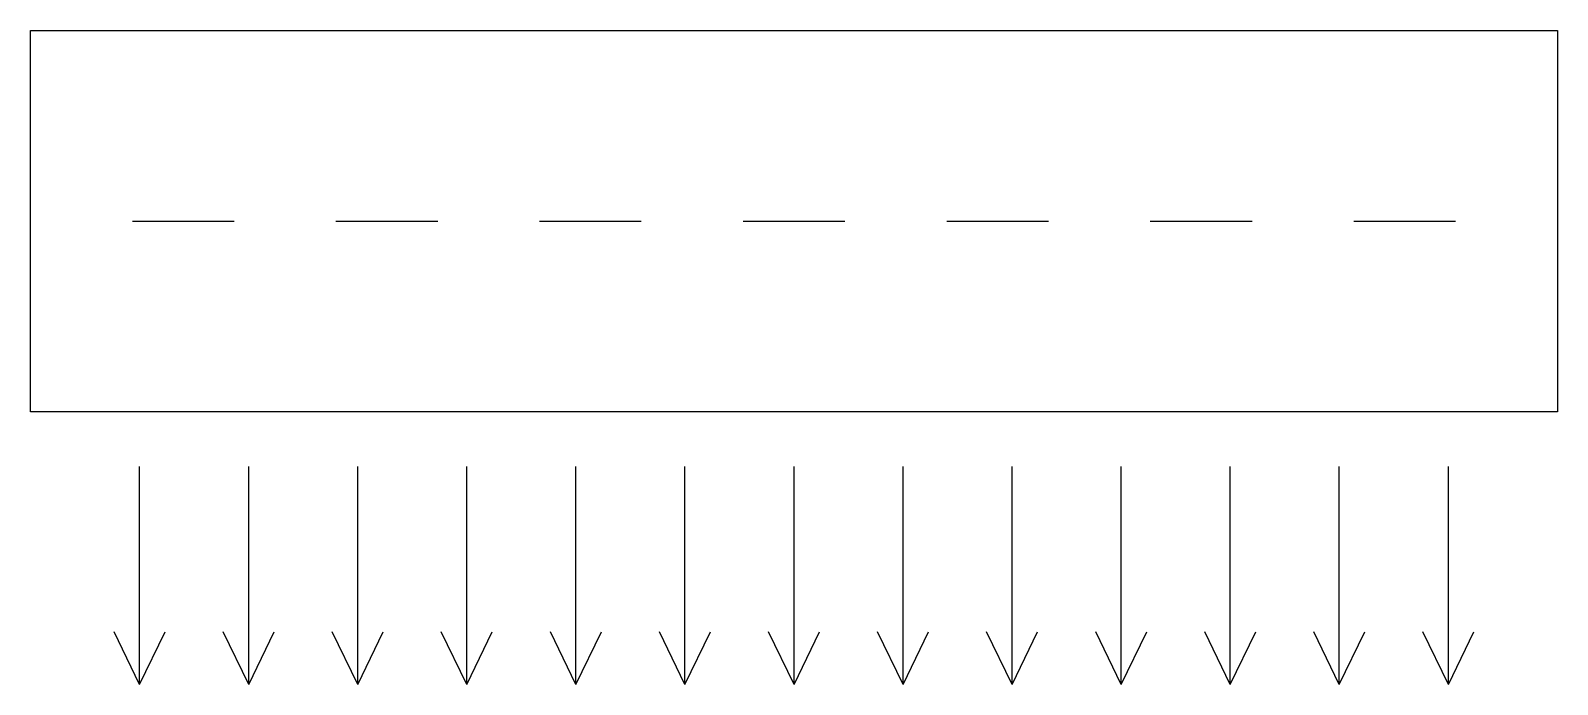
# Model space of a CAD drawing. Header units: millimetres. Extents: x -350 to 350, y -300 to 0.
import ezdxf

# ---------------------------------------------------------------- set-up
doc = ezdxf.new("R2010")
doc.units = ezdxf.units.MM

msp = doc.modelspace()

# ---------------------------------------------------------------- linework, layer by layer
at = {"color": 0, "linetype": 'ByBlock', "lineweight": -2}
for p, q in [((-350, 0), (350, 0)), ((-350, -175), (-350, 0)), ((350, 0), (350, -175)), ((-303.33, -87.5), (-256.67, -87.5)), ((-210, -87.5), (-163.33, -87.5)), ((-116.67, -87.5), (-70, -87.5)), ((-23.33, -87.5), (23.33, -87.5)), ((70, -87.5), (116.67, -87.5)), ((163.33, -87.5), (210, -87.5)), ((256.67, -87.5), (303.33, -87.5)), ((350, -175), (-350, -175)), ((-300, -300), (-300, -200)), ((-250, -300), (-250, -200)), ((-200, -300), (-200, -200)), ((-150, -300), (-150, -200)), ((-100, -300), (-100, -200)), ((-50, -300), (-50, -200)), ((0, -300), (0, -200)), ((50, -300), (50, -200)), ((100, -300), (100, -200)), ((150, -300), (150, -200)), ((200, -300), (200, -200)), ((250, -300), (250, -200)), ((300, -300), (300, -200)), ((-300, -300), (-311.68, -275.9)), ((-300, -300), (-288.32, -275.9)), ((-250, -300), (-261.68, -275.9)), ((-250, -300), (-238.32, -275.9)), ((-200, -300), (-211.68, -275.9)), ((-200, -300), (-188.32, -275.9)), ((-150, -300), (-161.68, -275.9)), ((-150, -300), (-138.32, -275.9)), ((-100, -300), (-111.68, -275.9)), ((-100, -300), (-88.32, -275.9)), ((-50, -300), (-61.68, -275.9)), ((-50, -300), (-38.32, -275.9)), ((0, -300), (-11.68, -275.9)), ((0, -300), (11.68, -275.9)), ((50, -300), (38.32, -275.9)), ((50, -300), (61.68, -275.9)), ((100, -300), (88.32, -275.9)), ((100, -300), (111.68, -275.9)), ((150, -300), (138.32, -275.9)), ((150, -300), (161.68, -275.9)), ((200, -300), (188.32, -275.9)), ((200, -300), (211.68, -275.9)), ((250, -300), (238.32, -275.9)), ((250, -300), (261.68, -275.9)), ((300, -300), (288.32, -275.9)), ((300, -300), (311.68, -275.9))]:
    msp.add_line(p, q, dxfattribs=at)

doc.saveas('drawing.dxf')
